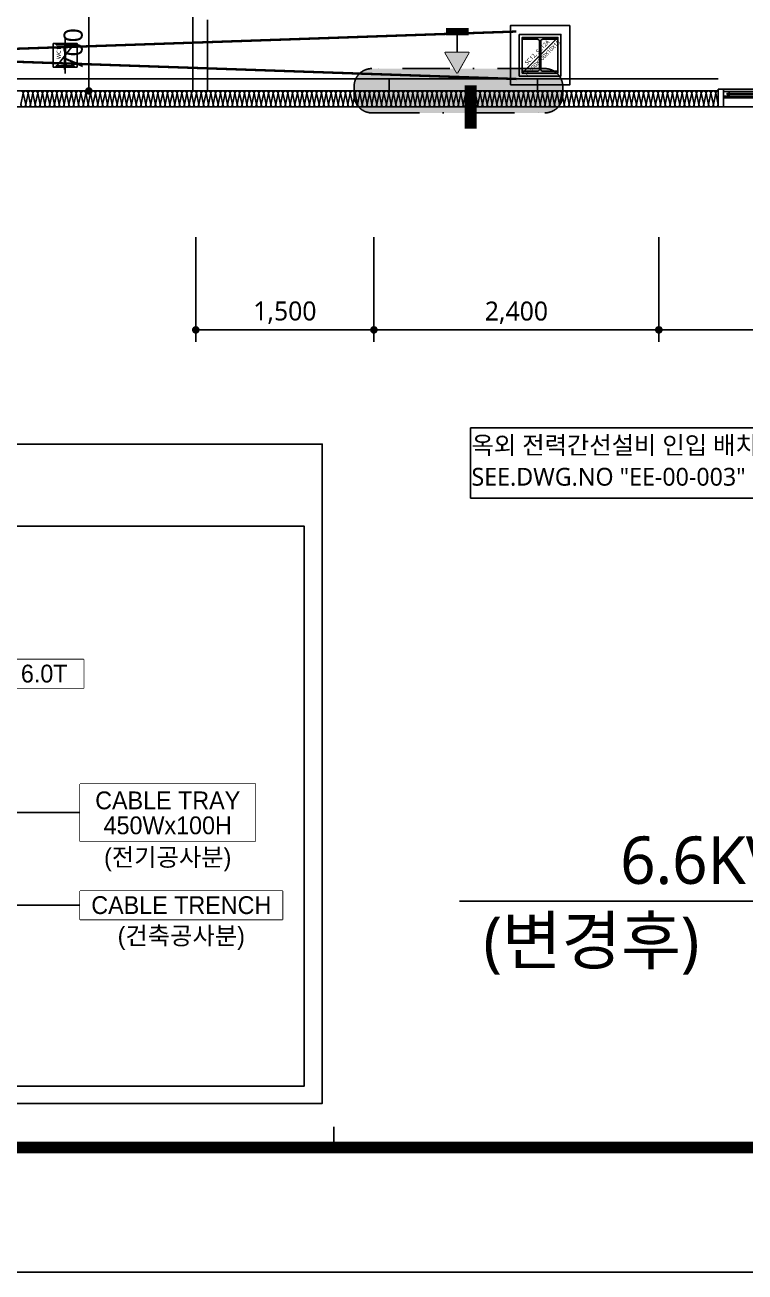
# Model space of a CAD drawing. Header units: millimetres. Extents: x 3355 to 129505, y 4600 to 34300.
# Drawn here: x 11667 to 17732, y 4600 to 15112 of the extents above; entities that cross this region are included whole.
import ezdxf
from ezdxf.enums import TextEntityAlignment as Align
from ezdxf.xclip import XClip

# ---------------------------------------------------------------- set-up
doc = ezdxf.new("R2010")
doc.units = ezdxf.units.MM
doc.header["$LTSCALE"] = 800
doc.header["$XCLIPFRAME"] = 0
for name, pattern in [('CEN', [62, 60, -1, 0, -1]), ('DASHDOT', [1, 0.5, -0.25, 0, -0.25]), ('HIDDEN', [0.375, 0.25, -0.125]), ('PHANTOM2', [1.25, 0.625, -0.125, 0.125, -0.125, 0.125, -0.125]), ('점선1', [2, 1.25, -0.75])]:
    doc.linetypes.add(name, pattern=pattern)
doc.layers.get('Defpoints').update_dxf_attribs({"color": 167})
for name, color, linetype in [('11$1$SYM', 3, 'Continuous'), ('arch', 8, 'Continuous'), ('DIM', 6, 'Continuous'), ('PAD', 9, 'Continuous'), ('S2', 4, 'HIDDEN'), ('SYM', 3, 'Continuous'), ('TIT', 2, 'Continuous'), ('XR-SHEET-SHT', 5, 'Continuous'), ('XREF', 7, 'CEN'), ('전선스케즐', 2, 'Continuous')]:
    doc.layers.add(name, color=color, linetype=linetype)
doc.layers.add('XR-SHEET-TEMP', color=171, linetype='Continuous', plot=False)
doc.layers.add('건축도면', color=9, linetype='Continuous', lineweight=25)
doc.styles.add('GHS', font='malgun.ttf')
doc.styles.add('돋움', font='')
doc.styles.add('맑은고딕', font='malgun.ttf')
doc.styles.add('스타일1', font='malgun.ttf')
doc.styles.get('돋움').set_extended_font_data('Dotum')
doc.dimstyles.new('Copy of PSD MI', dxfattribs={"dimscale": 100, "dimtxt": 1.5, "dimasz": 0.8, "dimexe": 1.25, "dimexo": 1.5, "dimgap": 0.6, "dimtad": 1, "dimdec": 0, "dimzin": 1, "dimdsep": 46, "dimlunit": 6, "dimtxsty": '맑은고딕', "dimblk": 'DOT', "dimcen": 2.5, "dimadec": 0, "dimazin": 0, "dimtfac": 1, "dimtdec": 0, "dimtix": 1, "dimtmove": 2, "dimatfit": 3, "dimfxl": 1, "dimtolj": 1, "dimtzin": 1, "dimarcsym": 0})

# ---------------------------------------------------------------- blocks, each defined once
blk = doc.blocks.new('XR-현황측량도')
at = {"color": 0}
blk.add_lwpolyline([(87949, 77003, 0.113814), (91117, 74545, 0.13394), (93095, 74047), (94071, 74047), (99828, 74046), (108550, 74046), (116948, 74022), (126987, 74021), (128740, 73975), (135159, 74063), (143027, 74044), (151690, 74037), (154883, 74051), (162789, 74142), (171655, 74152), (178948, 74224), (185441, 74258), (186412, 74405), (193068, 76972, 0.271364), (196517, 81929), (196870, 86053), (196859, 91789), (196871, 109951)], format="xyb", dxfattribs=at)
blk = doc.blocks.new('*U144')
at = {"color": 0}
for points in [[(-39048.1, 0, -0.414214), (-39063.1, 15), (-39048.1, 85, 1), (-39078.1, 85), (-39063.1, 15, -0.414214), (-39078.1, 0, 0.414214)], [(-39018.1, 0, -0.414214), (-39033.1, 15), (-39018.1, 85, 1), (-39048.1, 85), (-39033.1, 15, -0.414214), (-39048.1, 0, 0.414214)], [(-38988.1, 0, -0.414214), (-39003.1, 15), (-38988.1, 85, 1), (-39018.1, 85), (-39003.1, 15, -0.414214), (-39018.1, 0, 0.414214)], [(-38958.1, 0, -0.414214), (-38973.1, 15), (-38958.1, 85, 1), (-38988.1, 85), (-38973.1, 15, -0.414214), (-38988.1, 0, 0.414214)], [(-38928.1, 0, -0.414214), (-38943.1, 15), (-38928.1, 85, 1), (-38958.1, 85), (-38943.1, 15, -0.414214), (-38958.1, 0, 0.414214)], [(-38898.1, 0, -0.414214), (-38913.1, 15), (-38898.1, 85, 1), (-38928.1, 85), (-38913.1, 15, -0.414214), (-38928.1, 0, 0.414214)], [(-38868.1, 0, -0.414214), (-38883.1, 15), (-38868.1, 85, 1), (-38898.1, 85), (-38883.1, 15, -0.414214), (-38898.1, 0, 0.414214)], [(-38838.1, 0, -0.414214), (-38853.1, 15), (-38838.1, 85, 1), (-38868.1, 85), (-38853.1, 15, -0.414214), (-38868.1, 0, 0.414214)], [(-38808.1, 0, -0.414214), (-38823.1, 15), (-38808.1, 85, 1), (-38838.1, 85), (-38823.1, 15, -0.414214), (-38838.1, 0, 0.414214)], [(-38778.1, 0, -0.414214), (-38793.1, 15), (-38778.1, 85, 1), (-38808.1, 85), (-38793.1, 15, -0.414214), (-38808.1, 0, 0.414214)], [(-38748.1, 0, -0.414214), (-38763.1, 15), (-38748.1, 85, 1), (-38778.1, 85), (-38763.1, 15, -0.414214), (-38778.1, 0, 0.414214)], [(-38718.1, 0, -0.414214), (-38733.1, 15), (-38718.1, 85, 1), (-38748.1, 85), (-38733.1, 15, -0.414214), (-38748.1, 0, 0.414214)], [(-38688.1, 0, -0.414214), (-38703.1, 15), (-38688.1, 85, 1), (-38718.1, 85), (-38703.1, 15, -0.414214), (-38718.1, 0, 0.414214)], [(-38658.1, 0, -0.414214), (-38673.1, 15), (-38658.1, 85, 1), (-38688.1, 85), (-38673.1, 15, -0.414214), (-38688.1, 0, 0.414214)], [(-38628.1, 0, -0.414214), (-38643.1, 15), (-38628.1, 85, 1), (-38658.1, 85), (-38643.1, 15, -0.414214), (-38658.1, 0, 0.414214)], [(-38598.1, 0, -0.414214), (-38613.1, 15), (-38598.1, 85, 1), (-38628.1, 85), (-38613.1, 15, -0.414214), (-38628.1, 0, 0.414214)], [(-38568.1, 0, -0.414214), (-38583.1, 15), (-38568.1, 85, 1), (-38598.1, 85), (-38583.1, 15, -0.414214), (-38598.1, 0, 0.414214)], [(-38538.1, 0, -0.414214), (-38553.1, 15), (-38538.1, 85, 1), (-38568.1, 85), (-38553.1, 15, -0.414214), (-38568.1, 0, 0.414214)], [(-38508.1, 0, -0.414214), (-38523.1, 15), (-38508.1, 85, 1), (-38538.1, 85), (-38523.1, 15, -0.414214), (-38538.1, 0, 0.414214)], [(-38478.1, 0, -0.414214), (-38493.1, 15), (-38478.1, 85, 1), (-38508.1, 85), (-38493.1, 15, -0.414214), (-38508.1, 0, 0.414214)], [(-38448.1, 0, -0.414214), (-38463.1, 15), (-38448.1, 85, 1), (-38478.1, 85), (-38463.1, 15, -0.414214), (-38478.1, 0, 0.414214)], [(-38418.1, 0, -0.414214), (-38433.1, 15), (-38418.1, 85, 1), (-38448.1, 85), (-38433.1, 15, -0.414214), (-38448.1, 0, 0.414214)], [(-38388.1, 0, -0.414214), (-38403.1, 15), (-38388.1, 85, 1), (-38418.1, 85), (-38403.1, 15, -0.414214), (-38418.1, 0, 0.414214)], [(-38358.1, 0, -0.414214), (-38373.1, 15), (-38358.1, 85, 1), (-38388.1, 85), (-38373.1, 15, -0.414214), (-38388.1, 0, 0.414214)], [(-38328.1, 0, -0.414214), (-38343.1, 15), (-38328.1, 85, 1), (-38358.1, 85), (-38343.1, 15, -0.414214), (-38358.1, 0, 0.414214)], [(-38298.1, 0, -0.414214), (-38313.1, 15), (-38298.1, 85, 1), (-38328.1, 85), (-38313.1, 15, -0.414214), (-38328.1, 0, 0.414214)], [(-38268.1, 0, -0.414214), (-38283.1, 15), (-38268.1, 85, 1), (-38298.1, 85), (-38283.1, 15, -0.414214), (-38298.1, 0, 0.414214)], [(-38238.1, 0, -0.414214), (-38253.1, 15), (-38238.1, 85, 1), (-38268.1, 85), (-38253.1, 15, -0.414214), (-38268.1, 0, 0.414214)], [(-38208.1, 0, -0.414214), (-38223.1, 15), (-38208.1, 85, 1), (-38238.1, 85), (-38223.1, 15, -0.414214), (-38238.1, 0, 0.414214)], [(-38178.1, 0, -0.414214), (-38193.1, 15), (-38178.1, 85, 1), (-38208.1, 85), (-38193.1, 15, -0.414214), (-38208.1, 0, 0.414214)], [(-38148.1, 0, -0.414214), (-38163.1, 15), (-38148.1, 85, 1), (-38178.1, 85), (-38163.1, 15, -0.414214), (-38178.1, 0, 0.414214)], [(-38118.1, 0, -0.414214), (-38133.1, 15), (-38118.1, 85, 1), (-38148.1, 85), (-38133.1, 15, -0.414214), (-38148.1, 0, 0.414214)], [(-38088.1, 0, -0.414214), (-38103.1, 15), (-38088.1, 85, 1), (-38118.1, 85), (-38103.1, 15, -0.414214), (-38118.1, 0, 0.414214)], [(-38058.1, 0, -0.414214), (-38073.1, 15), (-38058.1, 85, 1), (-38088.1, 85), (-38073.1, 15, -0.414214), (-38088.1, 0, 0.414214)], [(-38028.1, 0, -0.414214), (-38043.1, 15), (-38028.1, 85, 1), (-38058.1, 85), (-38043.1, 15, -0.414214), (-38058.1, 0, 0.414214)], [(-37998.1, 0, -0.414214), (-38013.1, 15), (-37998.1, 85, 1), (-38028.1, 85), (-38013.1, 15, -0.414214), (-38028.1, 0, 0.414214)], [(-37968.1, 0, -0.414214), (-37983.1, 15), (-37968.1, 85, 1), (-37998.1, 85), (-37983.1, 15, -0.414214), (-37998.1, 0, 0.414214)], [(-37938.1, 0, -0.414214), (-37953.1, 15), (-37938.1, 85, 1), (-37968.1, 85), (-37953.1, 15, -0.414214), (-37968.1, 0, 0.414214)], [(-37908.1, 0, -0.414214), (-37923.1, 15), (-37908.1, 85, 1), (-37938.1, 85), (-37923.1, 15, -0.414214), (-37938.1, 0, 0.414214)], [(-37878.1, 0, -0.414214), (-37893.1, 15), (-37878.1, 85, 1), (-37908.1, 85), (-37893.1, 15, -0.414214), (-37908.1, 0, 0.414214)], [(-37848.1, 0, -0.414214), (-37863.1, 15), (-37848.1, 85, 1), (-37878.1, 85), (-37863.1, 15, -0.414214), (-37878.1, 0, 0.414214)], [(-37818.1, 0, -0.414214), (-37833.1, 15), (-37818.1, 85, 1), (-37848.1, 85), (-37833.1, 15, -0.414214), (-37848.1, 0, 0.414214)], [(-37788.1, 0, -0.414214), (-37803.1, 15), (-37788.1, 85, 1), (-37818.1, 85), (-37803.1, 15, -0.414214), (-37818.1, 0, 0.414214)], [(-37758.1, 0, -0.414214), (-37773.1, 15), (-37758.1, 85, 1), (-37788.1, 85), (-37773.1, 15, -0.414214), (-37788.1, 0, 0.414214)], [(-37728.1, 0, -0.414214), (-37743.1, 15), (-37728.1, 85, 1), (-37758.1, 85), (-37743.1, 15, -0.414214), (-37758.1, 0, 0.414214)], [(-37698.1, 0, -0.414214), (-37713.1, 15), (-37698.1, 85, 1), (-37728.1, 85), (-37713.1, 15, -0.414214), (-37728.1, 0, 0.414214)], [(-37668.1, 0, -0.414214), (-37683.1, 15), (-37668.1, 85, 1), (-37698.1, 85), (-37683.1, 15, -0.414214), (-37698.1, 0, 0.414214)], [(-37638.1, 0, -0.414214), (-37653.1, 15), (-37638.1, 85, 1), (-37668.1, 85), (-37653.1, 15, -0.414214), (-37668.1, 0, 0.414214)], [(-37608.1, 0, -0.414214), (-37623.1, 15), (-37608.1, 85, 1), (-37638.1, 85), (-37623.1, 15, -0.414214), (-37638.1, 0, 0.414214)], [(-37578.1, 0, -0.414214), (-37593.1, 15), (-37578.1, 85, 1), (-37608.1, 85), (-37593.1, 15, -0.414214), (-37608.1, 0, 0.414214)], [(-37548.1, 0, -0.414214), (-37563.1, 15), (-37548.1, 85, 1), (-37578.1, 85), (-37563.1, 15, -0.414214), (-37578.1, 0, 0.414214)], [(-37518.1, 0, -0.414214), (-37533.1, 15), (-37518.1, 85, 1), (-37548.1, 85), (-37533.1, 15, -0.414214), (-37548.1, 0, 0.414214)], [(-37488.1, 0, -0.414214), (-37503.1, 15), (-37488.1, 85, 1), (-37518.1, 85), (-37503.1, 15, -0.414214), (-37518.1, 0, 0.414214)], [(-37458.1, 0, -0.414214), (-37473.1, 15), (-37458.1, 85, 1), (-37488.1, 85), (-37473.1, 15, -0.414214), (-37488.1, 0, 0.414214)], [(-37428.1, 0, -0.414214), (-37443.1, 15), (-37428.1, 85, 1), (-37458.1, 85), (-37443.1, 15, -0.414214), (-37458.1, 0, 0.414214)], [(-37398.1, 0, -0.414214), (-37413.1, 15), (-37398.1, 85, 1), (-37428.1, 85), (-37413.1, 15, -0.414214), (-37428.1, 0, 0.414214)], [(-37368.1, 0, -0.414214), (-37383.1, 15), (-37368.1, 85, 1), (-37398.1, 85), (-37383.1, 15, -0.414214), (-37398.1, 0, 0.414214)], [(-37338.1, 0, -0.414214), (-37353.1, 15), (-37338.1, 85, 1), (-37368.1, 85), (-37353.1, 15, -0.414214), (-37368.1, 0, 0.414214)], [(-37308.1, 0, -0.414214), (-37323.1, 15), (-37308.1, 85, 1), (-37338.1, 85), (-37323.1, 15, -0.414214), (-37338.1, 0, 0.414214)], [(-37278.1, 0, -0.414214), (-37293.1, 15), (-37278.1, 85, 1), (-37308.1, 85), (-37293.1, 15, -0.414214), (-37308.1, 0, 0.414214)], [(-37248.1, 0, -0.414214), (-37263.1, 15), (-37248.1, 85, 1), (-37278.1, 85), (-37263.1, 15, -0.414214), (-37278.1, 0, 0.414214)], [(-37218.1, 0, -0.414214), (-37233.1, 15), (-37218.1, 85, 1), (-37248.1, 85), (-37233.1, 15, -0.414214), (-37248.1, 0, 0.414214)], [(-37188.1, 0, -0.414214), (-37203.1, 15), (-37188.1, 85, 1), (-37218.1, 85), (-37203.1, 15, -0.414214), (-37218.1, 0, 0.414214)], [(-37158.1, 0, -0.414214), (-37173.1, 15), (-37158.1, 85, 1), (-37188.1, 85), (-37173.1, 15, -0.414214), (-37188.1, 0, 0.414214)], [(-37128.1, 0, -0.414214), (-37143.1, 15), (-37128.1, 85, 1), (-37158.1, 85), (-37143.1, 15, -0.414214), (-37158.1, 0, 0.414214)], [(-37098.1, 0, -0.414214), (-37113.1, 15), (-37098.1, 85, 1), (-37128.1, 85), (-37113.1, 15, -0.414214), (-37128.1, 0, 0.414214)], [(-37068.1, 0, -0.414214), (-37083.1, 15), (-37068.1, 85, 1), (-37098.1, 85), (-37083.1, 15, -0.414214), (-37098.1, 0, 0.414214)], [(-37038.1, 0, -0.414214), (-37053.1, 15), (-37038.1, 85, 1), (-37068.1, 85), (-37053.1, 15, -0.414214), (-37068.1, 0, 0.414214)], [(-37008.1, 0, -0.414214), (-37023.1, 15), (-37008.1, 85, 1), (-37038.1, 85), (-37023.1, 15, -0.414214), (-37038.1, 0, 0.414214)], [(-36978.1, 0, -0.414214), (-36993.1, 15), (-36978.1, 85, 1), (-37008.1, 85), (-36993.1, 15, -0.414214), (-37008.1, 0, 0.414214)], [(-36948.1, 0, -0.414214), (-36963.1, 15), (-36948.1, 85, 1), (-36978.1, 85), (-36963.1, 15, -0.414214), (-36978.1, 0, 0.414214)], [(-36918.1, 0, -0.414214), (-36933.1, 15), (-36918.1, 85, 1), (-36948.1, 85), (-36933.1, 15, -0.414214), (-36948.1, 0, 0.414214)], [(-36888.1, 0, -0.414214), (-36903.1, 15), (-36888.1, 85, 1), (-36918.1, 85), (-36903.1, 15, -0.414214), (-36918.1, 0, 0.414214)], [(-36858.1, 0, -0.414214), (-36873.1, 15), (-36858.1, 85, 1), (-36888.1, 85), (-36873.1, 15, -0.414214), (-36888.1, 0, 0.414214)], [(-36828.1, 0, -0.414214), (-36843.1, 15), (-36828.1, 85, 1), (-36858.1, 85), (-36843.1, 15, -0.414214), (-36858.1, 0, 0.414214)], [(-36798.1, 0, -0.414214), (-36813.1, 15), (-36798.1, 85, 1), (-36828.1, 85), (-36813.1, 15, -0.414214), (-36828.1, 0, 0.414214)], [(-36768.1, 0, -0.414214), (-36783.1, 15), (-36768.1, 85, 1), (-36798.1, 85), (-36783.1, 15, -0.414214), (-36798.1, 0, 0.414214)], [(-36738.1, 0, -0.414214), (-36753.1, 15), (-36738.1, 85, 1), (-36768.1, 85), (-36753.1, 15, -0.414214), (-36768.1, 0, 0.414214)], [(-36708.1, 0, -0.414214), (-36723.1, 15), (-36708.1, 85, 1), (-36738.1, 85), (-36723.1, 15, -0.414214), (-36738.1, 0, 0.414214)], [(-36678.1, 0, -0.414214), (-36693.1, 15), (-36678.1, 85, 1), (-36708.1, 85), (-36693.1, 15, -0.414214), (-36708.1, 0, 0.414214)], [(-36648.1, 0, -0.414214), (-36663.1, 15), (-36648.1, 85, 1), (-36678.1, 85), (-36663.1, 15, -0.414214), (-36678.1, 0, 0.414214)], [(-36618.1, 0, -0.414214), (-36633.1, 15), (-36618.1, 85, 1), (-36648.1, 85), (-36633.1, 15, -0.414214), (-36648.1, 0, 0.414214)], [(-36588.1, 0, -0.414214), (-36603.1, 15), (-36588.1, 85, 1), (-36618.1, 85), (-36603.1, 15, -0.414214), (-36618.1, 0, 0.414214)], [(-36558.1, 0, -0.414214), (-36573.1, 15), (-36558.1, 85, 1), (-36588.1, 85), (-36573.1, 15, -0.414214), (-36588.1, 0, 0.414214)], [(-36528.1, 0, -0.414214), (-36543.1, 15), (-36528.1, 85, 1), (-36558.1, 85), (-36543.1, 15, -0.414214), (-36558.1, 0, 0.414214)], [(-36498.1, 0, -0.414214), (-36513.1, 15), (-36498.1, 85, 1), (-36528.1, 85), (-36513.1, 15, -0.414214), (-36528.1, 0, 0.414214)], [(-36468.1, 0, -0.414214), (-36483.1, 15), (-36468.1, 85, 1), (-36498.1, 85), (-36483.1, 15, -0.414214), (-36498.1, 0, 0.414214)], [(-36438.1, 0, -0.414214), (-36453.1, 15), (-36438.1, 85, 1), (-36468.1, 85), (-36453.1, 15, -0.414214), (-36468.1, 0, 0.414214)], [(-36408.1, 0, -0.414214), (-36423.1, 15), (-36408.1, 85, 1), (-36438.1, 85), (-36423.1, 15, -0.414214), (-36438.1, 0, 0.414214)], [(-36378.1, 0, -0.414214), (-36393.1, 15), (-36378.1, 85, 1), (-36408.1, 85), (-36393.1, 15, -0.414214), (-36408.1, 0, 0.414214)], [(-36348.1, 0, -0.414214), (-36363.1, 15), (-36348.1, 85, 1), (-36378.1, 85), (-36363.1, 15, -0.414214), (-36378.1, 0, 0.414214)], [(-36318.1, 0, -0.414214), (-36333.1, 15), (-36318.1, 85, 1), (-36348.1, 85), (-36333.1, 15, -0.414214), (-36348.1, 0, 0.414214)], [(-36288.1, 0, -0.414214), (-36303.1, 15), (-36288.1, 85, 1), (-36318.1, 85), (-36303.1, 15, -0.414214), (-36318.1, 0, 0.414214)], [(-36258.1, 0, -0.414214), (-36273.1, 15), (-36258.1, 85, 1), (-36288.1, 85), (-36273.1, 15, -0.414214), (-36288.1, 0, 0.414214)], [(-36228.1, 0, -0.414214), (-36243.1, 15), (-36228.1, 85, 1), (-36258.1, 85), (-36243.1, 15, -0.414214), (-36258.1, 0, 0.414214)], [(-36198.1, 0, -0.414214), (-36213.1, 15), (-36198.1, 85, 1), (-36228.1, 85), (-36213.1, 15, -0.414214), (-36228.1, 0, 0.414214)], [(-36168.1, 0, -0.414214), (-36183.1, 15), (-36168.1, 85, 1), (-36198.1, 85), (-36183.1, 15, -0.414214), (-36198.1, 0, 0.414214)], [(-36138.1, 0, -0.414214), (-36153.1, 15), (-36138.1, 85, 1), (-36168.1, 85), (-36153.1, 15, -0.414214), (-36168.1, 0, 0.414214)], [(-36108.1, 0, -0.414214), (-36123.1, 15), (-36108.1, 85, 1), (-36138.1, 85), (-36123.1, 15, -0.414214), (-36138.1, 0, 0.414214)], [(-36078.1, 0, -0.414214), (-36093.1, 15), (-36078.1, 85, 1), (-36108.1, 85), (-36093.1, 15, -0.414214), (-36108.1, 0, 0.414214)], [(-36048.1, 0, -0.414214), (-36063.1, 15), (-36048.1, 85, 1), (-36078.1, 85), (-36063.1, 15, -0.414214), (-36078.1, 0, 0.414214)], [(-36018.1, 0, -0.414214), (-36033.1, 15), (-36018.1, 85, 1), (-36048.1, 85), (-36033.1, 15, -0.414214), (-36048.1, 0, 0.414214)], [(-35988.1, 0, -0.414214), (-36003.1, 15), (-35988.1, 85, 1), (-36018.1, 85), (-36003.1, 15, -0.414214), (-36018.1, 0, 0.414214)], [(-35958.1, 0, -0.414214), (-35973.1, 15), (-35958.1, 85, 1), (-35988.1, 85), (-35973.1, 15, -0.414214), (-35988.1, 0, 0.414214)], [(-35928.1, 0, -0.414214), (-35943.1, 15), (-35928.1, 85, 1), (-35958.1, 85), (-35943.1, 15, -0.414214), (-35958.1, 0, 0.414214)], [(-35898.1, 0, -0.414214), (-35913.1, 15), (-35898.1, 85, 1), (-35928.1, 85), (-35913.1, 15, -0.414214), (-35928.1, 0, 0.414214)], [(-35868.1, 0, -0.414214), (-35883.1, 15), (-35868.1, 85, 1), (-35898.1, 85), (-35883.1, 15, -0.414214), (-35898.1, 0, 0.414214)], [(-35838.1, 0, -0.414214), (-35853.1, 15), (-35838.1, 85, 1), (-35868.1, 85), (-35853.1, 15, -0.414214), (-35868.1, 0, 0.414214)], [(-35808.1, 0, -0.414214), (-35823.1, 15), (-35808.1, 85, 1), (-35838.1, 85), (-35823.1, 15, -0.414214), (-35838.1, 0, 0.414214)], [(-35778.1, 0, -0.414214), (-35793.1, 15), (-35778.1, 85, 1), (-35808.1, 85), (-35793.1, 15, -0.414214), (-35808.1, 0, 0.414214)], [(-35748.1, 0, -0.414214), (-35763.1, 15), (-35748.1, 85, 1), (-35778.1, 85), (-35763.1, 15, -0.414214), (-35778.1, 0, 0.414214)], [(-35718.1, 0, -0.414214), (-35733.1, 15), (-35718.1, 85, 1), (-35748.1, 85), (-35733.1, 15, -0.414214), (-35748.1, 0, 0.414214)], [(-35688.1, 0, -0.414214), (-35703.1, 15), (-35688.1, 85, 1), (-35718.1, 85), (-35703.1, 15, -0.414214), (-35718.1, 0, 0.414214)], [(-35658.1, 0, -0.414214), (-35673.1, 15), (-35658.1, 85, 1), (-35688.1, 85), (-35673.1, 15, -0.414214), (-35688.1, 0, 0.414214)], [(-35628.1, 0, -0.414214), (-35643.1, 15), (-35628.1, 85, 1), (-35658.1, 85), (-35643.1, 15, -0.414214), (-35658.1, 0, 0.414214)], [(-35598.1, 0, -0.414214), (-35613.1, 15), (-35598.1, 85, 1), (-35628.1, 85), (-35613.1, 15, -0.414214), (-35628.1, 0, 0.414214)], [(-35568.1, 0, -0.414214), (-35583.1, 15), (-35568.1, 85, 1), (-35598.1, 85), (-35583.1, 15, -0.414214), (-35598.1, 0, 0.414214)], [(-35538.1, 0, -0.414214), (-35553.1, 15), (-35538.1, 85, 1), (-35568.1, 85), (-35553.1, 15, -0.414214), (-35568.1, 0, 0.414214)], [(-35508.1, 0, -0.414214), (-35523.1, 15), (-35508.1, 85, 1), (-35538.1, 85), (-35523.1, 15, -0.414214), (-35538.1, 0, 0.414214)], [(-35478.1, 0, -0.414214), (-35493.1, 15), (-35478.1, 85, 1), (-35508.1, 85), (-35493.1, 15, -0.414214), (-35508.1, 0, 0.414214)], [(-35448.1, 0, -0.414214), (-35463.1, 15), (-35448.1, 85, 1), (-35478.1, 85), (-35463.1, 15, -0.414214), (-35478.1, 0, 0.414214)], [(-35418.1, 0, -0.414214), (-35433.1, 15), (-35418.1, 85, 1), (-35448.1, 85), (-35433.1, 15, -0.414214), (-35448.1, 0, 0.414214)], [(-35388.1, 0, -0.414214), (-35403.1, 15), (-35388.1, 85, 1), (-35418.1, 85), (-35403.1, 15, -0.414214), (-35418.1, 0, 0.414214)], [(-35358.1, 0, -0.414214), (-35373.1, 15), (-35358.1, 85, 1), (-35388.1, 85), (-35373.1, 15, -0.414214), (-35388.1, 0, 0.414214)], [(-35328.1, 0, -0.414214), (-35343.1, 15), (-35328.1, 85, 1), (-35358.1, 85), (-35343.1, 15, -0.414214), (-35358.1, 0, 0.414214)], [(-35298.1, 0, -0.414214), (-35313.1, 15), (-35298.1, 85, 1), (-35328.1, 85), (-35313.1, 15, -0.414214), (-35328.1, 0, 0.414214)], [(-35268.1, 0, -0.414214), (-35283.1, 15), (-35268.1, 85, 1), (-35298.1, 85), (-35283.1, 15, -0.414214), (-35298.1, 0, 0.414214)], [(-35238.1, 0, -0.414214), (-35253.1, 15), (-35238.1, 85, 1), (-35268.1, 85), (-35253.1, 15, -0.414214), (-35268.1, 0, 0.414214)], [(-35208.1, 0, -0.414214), (-35223.1, 15), (-35208.1, 85, 1), (-35238.1, 85), (-35223.1, 15, -0.414214), (-35238.1, 0, 0.414214)], [(-35178.1, 0, -0.414214), (-35193.1, 15), (-35178.1, 85, 1), (-35208.1, 85), (-35193.1, 15, -0.414214), (-35208.1, 0, 0.414214)], [(-35148.1, 0, -0.414214), (-35163.1, 15), (-35148.1, 85, 1), (-35178.1, 85), (-35163.1, 15, -0.414214), (-35178.1, 0, 0.414214)], [(-35118.1, 0, -0.414214), (-35133.1, 15), (-35118.1, 85, 1), (-35148.1, 85), (-35133.1, 15, -0.414214), (-35148.1, 0, 0.414214)], [(-35088.1, 0, -0.414214), (-35103.1, 15), (-35088.1, 85, 1), (-35118.1, 85), (-35103.1, 15, -0.414214), (-35118.1, 0, 0.414214)], [(-35058.1, 0, -0.414214), (-35073.1, 15), (-35058.1, 85, 1), (-35088.1, 85), (-35073.1, 15, -0.414214), (-35088.1, 0, 0.414214)], [(-35028.1, 0, -0.414214), (-35043.1, 15), (-35028.1, 85, 1), (-35058.1, 85), (-35043.1, 15, -0.414214), (-35058.1, 0, 0.414214)], [(-34998.1, 0, -0.414214), (-35013.1, 15), (-34998.1, 85, 1), (-35028.1, 85), (-35013.1, 15, -0.414214), (-35028.1, 0, 0.414214)], [(-34968.1, 0, -0.414214), (-34983.1, 15), (-34968.1, 85, 1), (-34998.1, 85), (-34983.1, 15, -0.414214), (-34998.1, 0, 0.414214)], [(-34938.1, 0, -0.414214), (-34953.1, 15), (-34938.1, 85, 1), (-34968.1, 85), (-34953.1, 15, -0.414214), (-34968.1, 0, 0.414214)], [(-34908.1, 0, -0.414214), (-34923.1, 15), (-34908.1, 85, 1), (-34938.1, 85), (-34923.1, 15, -0.414214), (-34938.1, 0, 0.414214)], [(-34878.1, 0, -0.414214), (-34893.1, 15), (-34878.1, 85, 1), (-34908.1, 85), (-34893.1, 15, -0.414214), (-34908.1, 0, 0.414214)], [(-34848.1, 0, -0.414214), (-34863.1, 15), (-34848.1, 85, 1), (-34878.1, 85), (-34863.1, 15, -0.414214), (-34878.1, 0, 0.414214)], [(-34818.1, 0, -0.414214), (-34833.1, 15), (-34818.1, 85, 1), (-34848.1, 85), (-34833.1, 15, -0.414214), (-34848.1, 0, 0.414214)], [(-34788.1, 0, -0.414214), (-34803.1, 15), (-34788.1, 85, 1), (-34818.1, 85), (-34803.1, 15, -0.414214), (-34818.1, 0, 0.414214)], [(-34758.1, 0, -0.414214), (-34773.1, 15), (-34758.1, 85, 1), (-34788.1, 85), (-34773.1, 15, -0.414214), (-34788.1, 0, 0.414214)], [(-34728.1, 0, -0.414214), (-34743.1, 15), (-34728.1, 85, 1), (-34758.1, 85), (-34743.1, 15, -0.414214), (-34758.1, 0, 0.414214)]]:
    blk.add_lwpolyline(points, format="xyb", dxfattribs=at)
blk = doc.blocks.new('A$Cfef6c29d_1')
at = {"color": 0}
for p, q in [((40, 270), (40, 225)), ((190, 270), (40, 270)), ((40, 225), (190, 225)), ((190, 225), (190, 270)), ((-10, -965), (240, -965)), ((40, -2207), (40, -2252)), ((190, -2207), (40, -2207)), ((40, -2252), (190, -2252)), ((190, -2252), (190, -2207))]:
    blk.add_line(p, q, dxfattribs=at)
at = {"color": 0, "ltscale": 12}
for p, q in [((40, 225), (40, -2207)), ((115, 225), (115, -2207)), ((190, -2207), (190, 225)), ((130, 185), (130, -945)), ((170, 185), (170, -945)), ((60, -2160), (60, -985)), ((100, -985), (100, -2160))]:
    blk.add_line(p, q, dxfattribs=at)
at = {"color": 0}
for points in [[(130, 185), (146, 185), (146, 195), (155, 195), (155, 185), (170, 185), (170, 225), (130, 225), (130, 185)], [(60, -985), (76, -985), (76, -975), (85, -975), (85, -985), (100, -985), (100, -945), (60, -945), (60, -985)], [(130, -945), (146, -945), (146, -955), (155, -955), (155, -945), (170, -945), (170, -985), (130, -985), (130, -945)], [(60, -2160), (76, -2160), (76, -2177), (85, -2177), (85, -2160), (100, -2160), (100, -2207), (60, -2207), (60, -2160)]]:
    blk.add_lwpolyline(points, close=True, dxfattribs=at)
at = {"color": 0, "ltscale": 12}
for points in [[(148, -953), (148, 193), (153, 193), (153, -953)], [(78, -2168), (78, -977), (83, -977), (83, -2168)]]:
    blk.add_lwpolyline(points, close=True, dxfattribs=at)
at = {"color": 0}
for centre, start, end in [((147, 185), 0, 180), ((154, 185), 0, 180), ((147, -945), 180, 0), ((154, -945), 180, 0), ((77, -985), 0, 180), ((84, -985), 0, 180), ((77, -2160), 180, 0), ((84, -2160), 180, 0)]:
    blk.add_arc(centre, 1, start, end, dxfattribs=at)
blk = doc.blocks.new('S-SC12')
at = {"color": 0}
blk.add_line((-150, -150), (150, 150), dxfattribs=at)
for points in [[(-175, 175), (175, 175), (175, -175), (-175, -175)], [(-150, 150), (150, 150), (150, -150), (-150, -150)]]:
    blk.add_lwpolyline(points, close=True, dxfattribs=at)
blk.add_lwpolyline([(-150, -150), (-150, -135), (-23, -135, 0.414214), (-5, -117), (-5, 117, 0.414214), (-23, 135), (-150, 135), (-150, 150), (150, 150), (150, 135), (23, 135, 0.414214), (5, 117), (5, -117, 0.414214), (23, -135), (150, -135), (150, -150)], format="xyb", close=True, dxfattribs=at)
at = {"color": 0, "style": '스타일1'}
blk.add_text('H-300X300X10X15', height=35, rotation=45, dxfattribs=at).set_placement((19, -23), align=Align.MIDDLE_CENTER)
blk.add_text('SC12, SC12A', height=35, rotation=45, dxfattribs=at).set_placement((-109, -83))
blk = doc.blocks.new('*U113')
at = {"color": 0}
for p, q in [((59, 185), (0, 185)), ((72, 172), (72, 22)), ((78, 172), (78, 22)), ((91, 185), (150, 185)), ((59, 9), (0, 9)), ((91, 9), (150, 9))]:
    blk.add_line(p, q, dxfattribs=at)
for points in [[(150, 185), (150, 194), (0, 194), (0, 185)], [(0, 9), (0, 0), (150, 0), (150, 9)]]:
    blk.add_lwpolyline(points, dxfattribs=at)
for centre, start, end in [((59, 172), 0, 90), ((91, 172), 90, 180), ((59, 22), 270, 0), ((91, 22), 180, 270)]:
    blk.add_arc(centre, 13, start, end, dxfattribs=at)
blk = doc.blocks.new('S-WC1')
at = {"color": 0}
for p, q in [((0, 147), (0, -153)), ((-75, -97), (75, 97))]:
    blk.add_line(p, q, dxfattribs=at)
blk.add_lwpolyline([(-100, 100), (100, 100), (100, -100), (-100, -100)], close=True, dxfattribs=at)
blk.add_blockref('*U113', (-75, -97), dxfattribs=at)
at = {"color": 0, "style": '스타일1'}
blk.add_text('WC1', height=35, rotation=90, dxfattribs=at).set_placement((-36, -32))
blk = doc.blocks.new('XR-PLAN', base_point=(461, 408))
at = {"layer": 'arch'}
for p, q in [((53190, 42700), (67000, 42700)), ((52900, 42600), (67000, 42600)), ((52900, 42465), (67000, 42465))]:
    blk.add_line(p, q, dxfattribs=at)
for points in [[(62575, 43245), (62575, 42600)], [(62700, 43200), (62700, 42600)]]:
    blk.add_lwpolyline(points, dxfattribs=at)
at = {"layer": 'arch', "linetype": 'PHANTOM2', "ltscale": 3, "const_width": 20}
for points in [[(53700, 43100), (65300, 42700)], [(53700, 42700), (65300, 43100)]]:
    blk.add_lwpolyline(points, dxfattribs=at)
at = {"layer": 'arch', "ltscale": 3}
blk.add_lwpolyline([(65250, 42650), (65750, 42650), (65750, 43150), (65250, 43150)], close=True, dxfattribs=at)
at = {"layer": 'arch'}
ref = blk.add_blockref('XR-현황측량도', (-77510, -35338), dxfattribs=at)
XClip(ref).set_block_clipping_path([(86810.4680804907, 39538.2997129494), (224210.4680804907, 149938.2997129495)])
for name, p in [('S-WC1', (61500, 42900)), ('S-SC12', (65500, 42900))]:
    blk.add_blockref(name, p, dxfattribs=at)
at = {"layer": 'arch', "xscale": 1.35, "yscale": 1.35, "zscale": 1.35, "rotation": 180}
blk.add_blockref('*U144', (14244, 42600), dxfattribs=at)
at = {"layer": 'arch', "rotation": 270}
blk.add_blockref('A$Cfef6c29d_1', (69252, 42655), dxfattribs=at)
blk = doc.blocks.new('A5')
at = {"layer": 'SYM'}
blk.add_lwpolyline([(0, 0), (0.833, 1.443), (-0.833, 1.443)], close=True, dxfattribs=at)
at = {"color": 6}
blk.add_wipeout([(-0.833, 1.443), (0.833, 1.443), (0, 0)], dxfattribs=at).dxf.layer = 'SYM'
at = {"layer": 'SYM'}
h = blk.add_hatch(color=6, dxfattribs=at)
h.dxf.hatch_style = 1
h.paths.add_polyline_path([(-0.833, 1.443), (0, 0), (0.833, 1.443)])
blk = doc.blocks.new('XR-FORM-EE', base_point=(461, 408))
at = {"layer": 'XR-SHEET-SHT', "color": 5}
blk.add_lwpolyline([(0, 118800), (168200, 118800), (168200, 0), (0, 0)], close=True, dxfattribs=at)
at = {"layer": 'XR-SHEET-SHT', "color": 5, "const_width": 400}
blk.add_lwpolyline([(9300, 114600), (163900, 114600), (163900, 4200), (9300, 4200)], close=True, dxfattribs=at)
at = {"layer": 'XR-SHEET-TEMP'}
blk.add_line((43650, 4200), (43650, 4900), dxfattribs=at)
blk = doc.blocks.new('DOT')
at = {"color": 0, "linetype": 'ByBlock'}
blk.add_line((-0.5, 0), (-1, 0), dxfattribs=at)
at = {"color": 0, "linetype": 'ByBlock', "const_width": 0.5}
blk.add_lwpolyline([(-0.25, 0, 1), (0.25, 0, 1)], format="xyb", close=True, dxfattribs=at)
blk = doc.blocks.new('*D204')
at = {"layer": 'Defpoints', "color": 0, "ltscale": 2, "transparency": 16777216}
for p in [(14606, 13443), (17006, 13443), (17006, 12542)]:
    blk.add_point(p, dxfattribs=at)
at = {"layer": 'DIM', "color": 0, "lineweight": -2, "ltscale": 2, "transparency": 16777216}
for p, q in [((14606, 13323), (14606, 12442)), ((17006, 13323), (17006, 12442)), ((14670, 12542), (16942, 12542))]:
    blk.add_line(p, q, dxfattribs=at)
at = {"layer": 'DIM', "color": 0, "lineweight": -2, "ltscale": 2, "transparency": 16777216, "xscale": 64, "yscale": 64, "zscale": 64, "rotation": 180}
blk.add_blockref('DOT', (14606, 12542), dxfattribs=at)
at = {"layer": 'DIM', "color": 0, "lineweight": -2, "ltscale": 2, "transparency": 16777216, "xscale": 64, "yscale": 64, "zscale": 64}
blk.add_blockref('DOT', (17006, 12542), dxfattribs=at)
at = {"layer": 'DIM', "color": 3, "ltscale": 2, "transparency": 16777216, "insert": (15806, 12686), "char_height": 160, "attachment_point": 5, "style": '맑은고딕'}
blk.add_mtext('\\A1;2,400', dxfattribs=at)
blk = doc.blocks.new('_DOT')
at = {"color": 0, "linetype": 'ByBlock'}
blk.add_line((-0.5, 0), (-1, 0), dxfattribs=at)
at = {"color": 0, "linetype": 'ByBlock', "const_width": 0.5}
blk.add_lwpolyline([(-0.25, 0, 1), (0.25, 0, 1)], format="xyb", close=True, dxfattribs=at)
blk = doc.blocks.new('*D205')
at = {"layer": 'Defpoints', "color": 0, "ltscale": 2, "transparency": 16777216}
for p in [(13106, 13443), (14606, 13443), (13106, 12542)]:
    blk.add_point(p, dxfattribs=at)
at = {"layer": 'DIM', "color": 0, "lineweight": -2, "ltscale": 2, "transparency": 16777216}
for p, q in [((13106, 13323), (13106, 12442)), ((14606, 13323), (14606, 12442)), ((14542, 12542), (13170, 12542))]:
    blk.add_line(p, q, dxfattribs=at)
at = {"layer": 'DIM', "color": 0, "lineweight": -2, "ltscale": 2, "transparency": 16777216, "xscale": 64, "yscale": 64, "zscale": 64, "rotation": 180}
blk.add_blockref('DOT', (13106, 12542), dxfattribs=at)
at = {"layer": 'DIM', "color": 0, "lineweight": -2, "ltscale": 2, "transparency": 16777216, "xscale": 64, "yscale": 64, "zscale": 64}
blk.add_blockref('DOT', (14606, 12542), dxfattribs=at)
at = {"layer": 'DIM', "color": 3, "ltscale": 2, "transparency": 16777216, "insert": (13856, 12687), "char_height": 160, "attachment_point": 5, "style": '맑은고딕'}
blk.add_mtext('\\A1;1,500', dxfattribs=at)
blk = doc.blocks.new('*D206')
at = {"layer": 'Defpoints', "color": 0, "ltscale": 2, "transparency": 16777216}
for p in [(13106, 15256), (12205, 14556), (13106, 14556)]:
    blk.add_point(p, dxfattribs=at)
at = {"layer": 'DIM', "color": 0, "lineweight": -2, "ltscale": 2, "transparency": 16777216}
for p, q in [((12986, 15256), (12105, 15256)), ((12205, 15192), (12205, 14620)), ((12986, 14556), (12105, 14556))]:
    blk.add_line(p, q, dxfattribs=at)
at = {"layer": 'DIM', "color": 0, "lineweight": -2, "ltscale": 2, "transparency": 16777216, "xscale": 64, "yscale": 64, "zscale": 64}
for p, rotation in [((12205, 15256), 90), ((12205, 14556), 270)]:
    blk.add_blockref('DOT', p, dxfattribs=dict(at, rotation=rotation))
at = {"layer": 'DIM', "color": 3, "ltscale": 2, "transparency": 16777216, "insert": (12074, 14906), "char_height": 160, "attachment_point": 5, "rotation": 90, "style": '맑은고딕'}
blk.add_mtext('\\A1;700', dxfattribs=at)
blk = doc.blocks.new('*D209')
at = {"layer": 'Defpoints', "color": 0, "ltscale": 2, "transparency": 16777216}
for p in [(17005, 13443), (19705, 13443), (19705, 12542)]:
    blk.add_point(p, dxfattribs=at)
at = {"layer": 'DIM', "color": 0, "lineweight": -2, "ltscale": 2, "transparency": 16777216}
for p, q in [((17005, 13323), (17005, 12442)), ((19705, 13323), (19705, 12442)), ((17069, 12542), (19641, 12542))]:
    blk.add_line(p, q, dxfattribs=at)
at = {"layer": 'DIM', "color": 0, "lineweight": -2, "ltscale": 2, "transparency": 16777216, "xscale": 64, "yscale": 64, "zscale": 64, "rotation": 180}
blk.add_blockref('DOT', (17005, 12542), dxfattribs=at)
at = {"layer": 'DIM', "color": 0, "lineweight": -2, "ltscale": 2, "transparency": 16777216, "xscale": 64, "yscale": 64, "zscale": 64}
blk.add_blockref('DOT', (19705, 12542), dxfattribs=at)
at = {"layer": 'DIM', "color": 3, "ltscale": 2, "transparency": 16777216, "insert": (18355, 12686), "char_height": 160, "attachment_point": 5, "style": '맑은고딕'}
blk.add_mtext('\\A1;2,700', dxfattribs=at)
blk = doc.blocks.new('*D222')
at = {"layer": 'Defpoints', "color": 0, "ltscale": 2, "transparency": 16777216}
for p in [(13106, 15256), (11289, 14556), (13106, 14556, 0)]:
    blk.add_point(p, dxfattribs=at)
at = {"layer": 'DIM', "color": 0, "lineweight": -2, "ltscale": 2, "transparency": 16777216}
for p, q in [((12986, 15256), (11189, 15256)), ((11289, 15192), (11289, 14620)), ((12986, 14556), (11189, 14556))]:
    blk.add_line(p, q, dxfattribs=at)
at = {"layer": 'DIM', "color": 0, "lineweight": -2, "ltscale": 2, "transparency": 16777216, "xscale": 64, "yscale": 64, "zscale": 64}
for p, rotation in [((11289, 15256), 90), ((11289, 14556), 270)]:
    blk.add_blockref('DOT', p, dxfattribs=dict(at, rotation=rotation))

msp = doc.modelspace()

# ---------------------------------------------------------------- hatches: boundary and pattern name
at = {"layer": 'SYM'}
h = msp.add_hatch(color=254, dxfattribs=at)
edge = h.paths.add_edge_path()
edge.add_line((14589.25726, 14371.02901), (16045.99228, 14371.02901))
edge.add_arc((16045.99228, 14521.02901), 150, 270, 360)
edge.add_line((16195.99228, 14521.02901), (16195.99228, 14594.42494))
edge.add_arc((16045.99228, 14594.42494), 150, 0, 90)
edge.add_line((16045.99228, 14744.42494), (14589.25726, 14744.42494))
edge.add_arc((14589.25726, 14594.42494), 150, 90, 180)
edge.add_line((14439.25726, 14594.42494), (14439.25726, 14521.02901))
edge.add_arc((14589.25726, 14521.02901), 150, 180, 270)

# ---------------------------------------------------------------- linework, layer by layer
at = {"layer": '11$1$SYM', "color": 6}
msp.add_lwpolyline([(15420.64068, 14603.67225, 99.17908, 99.17908, 0), (15420.64068, 14238.60884, 0, 0, 0), (15420.64068, 11716.64406, 0, 0, 0)], format="xyseb", dxfattribs=at)
msp.add_lwpolyline([(15420.64068, 11716.64406), (19539.6267, 11716.64406), (19539.6267, 11124.62173), (15420.64068, 11124.62173)], close=True, dxfattribs=at)
at = {"layer": 'PAD', "color": 2}
for p, q in [((14733.83906, 14556.10203), (14733.83906, 14661.55584)), ((15982.45051, 14556.10203), (15982.45051, 14661.55584)), ((14733.83906, 14556.10203), (15982.45051, 14556.10203))]:
    msp.add_line(p, q, dxfattribs=at)
at = {"layer": 'S2', "lineweight": -2}
msp.add_line((15305.91901, 14879.76147), (15305.91901, 15656.12697), dxfattribs=at)
at = {"layer": 'SYM', "color": 6}
msp.add_lwpolyline([(15402.97388, 15055.58773, 63, 63, 0), (15213.97388, 15055.58773, 0, 0, 0), (14599.06104, 15055.58773, 0, 0, 0)], format="xyseb", dxfattribs=at)
at = {"layer": 'SYM', "color": 6, "linetype": 'DASHDOT'}
msp.add_lwpolyline([(14589.25726, 14371.02901), (16045.99228, 14371.02901, 0.4142135624), (16195.99228, 14521.02901), (16195.99228, 14594.42494, 0.4142135624), (16045.99228, 14744.42494), (14589.25726, 14744.42494, 0.4142135624), (14439.25726, 14594.42494), (14439.25726, 14521.02901, 0.4142135624)], format="xyb", close=True, dxfattribs=at)
at = {"layer": 'SYM'}
msp.add_lwpolyline([(14170.94672, 11578.99828), (6101.58785, 11578.74481), (6101.37771, 6022.30907), (14170.91209, 6022.30907)], close=True, dxfattribs=at)
at = {"layer": 'TIT'}
msp.add_line((15327.7872, 7727.14713), (28513.92, 7727.14713), dxfattribs=at)

# ---------------------------------------------------------------- block references
at = {"layer": 'XREF', "xscale": 0.25, "yscale": 0.25, "zscale": 0.25}
msp.add_blockref('XR-FORM-EE', (3469.85398, 4702.54534), dxfattribs=at)
at = {"layer": '건축도면', "color": 1, "linetype": '점선1', "ltscale": 0.2}
ref = msp.add_blockref('XR-PLAN', (-49033.32308, -27635.43025), dxfattribs=at)
XClip(ref).set_block_clipping_path([(56227.7345986668, 39479.2603850555), (77438.0684519374, 60194.2361228569)])
ref = msp.add_blockref('XR-PLAN', (-6983.32308, -27635.43025), dxfattribs=at)
XClip(ref).set_block_clipping_path([(56227.7345986668, 39479.2603850555), (77438.0684519374, 60194.2361228569)])

# ---------------------------------------------------------------- texts
at = {"layer": 'SYM', "style": 'GHS'}
for s, p in [('옥외 전력간선설비 인입 배치도 참조', (15427.74256, 11569.91353)), ('SEE.DWG.NO "EE-00-003"', (15427.74256, 11303.85678))]:
    msp.add_text(s, height=150, dxfattribs=at).set_placement(p, align=Align.MIDDLE_LEFT)
at = {"layer": 'TIT', "style": 'GHS'}
for s, height, p in [('6.6KV R-Center 변전실 전력간선 확대 설비 평면도-1', 399.9999993, (28490.96832, 8072.07977)), ('(변경후)', 399.999999, (17346.67285, 7394.56825))]:
    msp.add_text(s, height=height, dxfattribs=at).set_placement(p, align=Align.MIDDLE_RIGHT)

# ---------------------------------------------------------------- dimensions: what is measured, and where the dimension line sits
at = {"layer": 'DIM', "color": 6, "ltscale": 2}
dim = msp.add_linear_dim(base=(11288.58041, 14556.12697), p1=(13105.64951, 15256.12697), p2=(13105.64951, 14556.12697, 0), angle=270, text=' ', dimstyle='Copy of PSD MI', override={"dimscale": 80, "dimtxt": 2, "dimblk": 'DOT', "dimclrt": 3, "dimfxl": 0.18}, dxfattribs=at)
dim.commit()
dim.dimension.update_dxf_attribs({"geometry": '*D222', "text_midpoint": (11942.58041, 14556.12697), "dimtype": 160})
for base, p1, p2, angle, picture, middle in [((12205.08316, 14556.12697), (13105.64951, 15256.12697), (13105.64951, 14556.12697), 270, '*D206', (12074.42012, 14906.12697)), ((13105.64951, 12542.21012), (14605.91901, 13442.77647), (13105.64951, 13442.77647), 180, '*D205', (13855.78426, 12686.73186))]:
    dim = msp.add_linear_dim(base=base, p1=p1, p2=p2, angle=angle, dimstyle='Copy of PSD MI', override={"dimscale": 80, "dimtxt": 2, "dimblk": 'DOT', "dimclrt": 3, "dimfxl": 0.18}, dxfattribs=at)
    dim.commit()
    dim.dimension.update_dxf_attribs({"geometry": picture, "text_midpoint": middle})
for base, p1, p2, picture, middle in [((17005.91903, 12542.21012), (14605.91901, 13442.77647), (17005.91903, 13442.77647), '*D204', (15805.91902, 12686.29708)), ((19705.37999, 12542.21012), (17005.37997, 13442.77647), (19705.37999, 13442.77647), '*D209', (18355.37998, 12686.29708))]:
    dim = msp.add_linear_dim(base=base, p1=p1, p2=p2, dimstyle='Copy of PSD MI', override={"dimscale": 80, "dimtxt": 2, "dimblk": 'DOT', "dimclrt": 3, "dimfxl": 0.18}, dxfattribs=at)
    dim.commit()
    dim.dimension.update_dxf_attribs({"geometry": picture, "text_midpoint": middle})

# ---------------------------------------------------------------- next in the draw order: block references
at = {"layer": 'SYM', "ltscale": 2, "xscale": 120, "yscale": 120, "zscale": 120}
msp.add_blockref('A5', (15305.91901, 14706.55641), dxfattribs=at)

# ---------------------------------------------------------------- next in the draw order: wipeouts: each hides what was drawn before it
msp.add_wipeout([(14170.94672, 11578.99828), (6101.58785, 11578.74481), (6101.37771, 6022.30907), (14170.91209, 6022.30907)]).dxf.layer = 'SYM'

# ---------------------------------------------------------------- next in the draw order: linework, layer by layer
at = {"layer": 'SYM', "color": 6}
for p, q in [((12131.7209, 8473.51897), (10656.63221, 8473.51897)), ((12131.7209, 7692.06606), (11205.85624, 7692.06606))]:
    msp.add_line(p, q, dxfattribs=at)
at = {"layer": 'SYM'}
for points in [[(10264.68982, 11206.42608), (10637.00855, 11578.74481), (14170.94672, 11578.99828), (14170.91209, 6022.30907)], [(14170.91209, 6022.30907), (6101.37771, 6022.30907), (6101.58785, 11032.15242), (9836.5665, 11032.15242)]]:
    msp.add_lwpolyline(points, dxfattribs=at)
at = {"layer": '전선스케즐', "color": 6}
msp.add_lwpolyline([(6245.33785, 6166.05279), (14017.57873, 6166.05279), (14017.57874, 10888.40242), (6245.33785, 10888.40242)], dxfattribs=at)

# ---------------------------------------------------------------- next in the draw order: wipeouts: each hides what was drawn before it
at = {"color": 6}
for points in [[(9838.12348, 9763.48112), (9838.12348, 9524.11662), (12161.18307, 9524.11662), (12161.18307, 9763.48112)], [(12131.7209, 8712.88348), (12131.7209, 8234.15447), (13607.18544, 8234.15447), (13607.18544, 8712.88348)], [(12131.7209, 7811.74832), (12131.7209, 7572.38381), (13835.55302, 7572.38381), (13835.55302, 7811.74832)]]:
    msp.add_wipeout(points, dxfattribs=at).dxf.layer = 'SYM'

# ---------------------------------------------------------------- next in the draw order: linework, layer by layer
at = {"layer": 'SYM', "color": 6}
for points in [[(9838.12348, 9763.48112), (12161.18307, 9763.48112), (12161.18307, 9524.11662), (9838.12348, 9524.11662)], [(12131.7209, 8712.88348), (13607.18544, 8712.88348), (13607.18544, 8234.15447), (12131.7209, 8234.15447)], [(12131.7209, 7811.74832), (13835.55302, 7811.74832), (13835.55302, 7572.38381), (12131.7209, 7572.38381)]]:
    msp.add_lwpolyline(points, close=True, dxfattribs=at)

# ---------------------------------------------------------------- next in the draw order: wipeouts: each hides what was drawn before it
at = {"color": 6}
for points in [[(9838.12348, 9763.48112), (12161.18307, 9763.48112), (12161.18307, 9524.11662), (9838.12348, 9524.11662)], [(12131.7209, 8712.88348), (13607.18544, 8712.88348), (13607.18544, 8234.15447), (12131.7209, 8234.15447)], [(12131.7209, 7811.74832), (13835.55302, 7811.74832), (13835.55302, 7572.38381), (12131.7209, 7572.38381)]]:
    msp.add_wipeout(points, dxfattribs=at).dxf.layer = 'SYM'

# ---------------------------------------------------------------- next in the draw order: texts
at = {"layer": 'SYM', "color": 3, "style": '돋움'}
for s, p in [('CHECKED PLATE 6.0T', (10984.28238, 9644.85856)), ('CABLE TRAY', (12869.45317, 8576.07051)), ('450Wx100H', (12869.45317, 8365.79034)), ('(전기공사분)', (12869.45317, 8097.34149)), ('CABLE TRENCH', (12983.63696, 7693.12575)), ('(건축공사분)', (12983.63696, 7435.57084))]:
    msp.add_text(s, height=150, dxfattribs=at).set_placement(p, align=Align.MIDDLE_CENTER)

doc.saveas('drawing.dxf')
